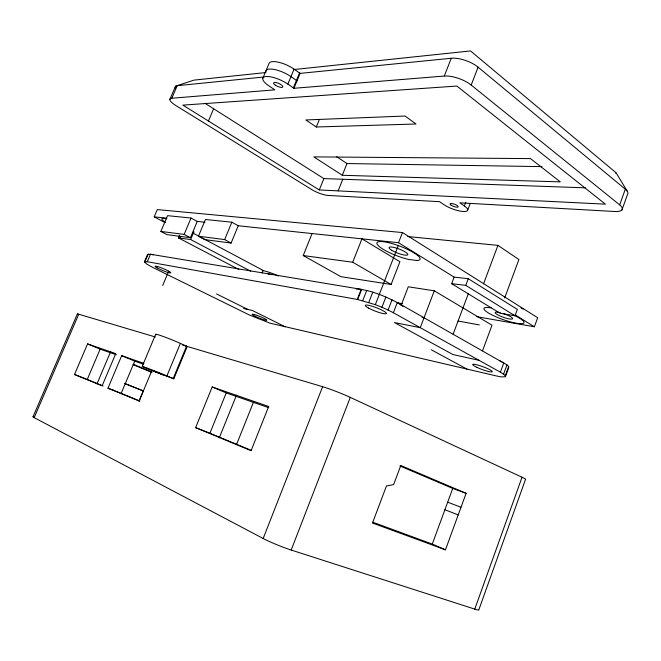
<?xml version="1.0" encoding="UTF-8"?>
<svg xmlns="http://www.w3.org/2000/svg" width="661" height="661" viewBox="0 0 661 661"><rect width="100%" height="100%" fill="white"/><g stroke="black" fill="none" stroke-linecap="round" stroke-linejoin="round"><path stroke-width="0.99" d="M33.901 416.843A14.897 0.835 21.1 0 0 34.174 417.636L263.177 538.5A21.21 1.776 22 0 0 291.187 550.043L474.763 609.112L522.041 477.242L350.28 397.385A20.764 1.454 21.5 0 0 322.626 386.702L182.419 345.034M263.392 77.064L177.214 85.69L171.802 98.233A14.228 3.735 24.7 0 0 175.942 105.595L311.736 189.575A12.584 3.082 22.2 0 0 328.112 195.441L439.557 201.679L444.076 204.745A14.385 3.983 20.1 0 0 463.171 211.47A14.385 3.983 20.1 0 0 464.386 205.951L459.849 202.82L614.581 211.487A17.607 5.561 17.1 0 0 619.688 204.877L625.314 189.186L478.101 67.182A19.797 7.982 20.3 0 0 451.248 58.259L300.094 73.388L294.062 69.132A16.69 5.594 24 0 0 278.661 62.25A16.69 5.594 24 0 0 269.068 63.365L262.88 78.147M621.976 209.901L627.537 194.367A17.574 5.809 16.9 0 0 625.314 189.186M476.556 316.66L534.377 326.782L537.682 317.726L402.475 232.565L157.301 209.587L154.203 216.858L164.895 222.509M144.395 261.872L147.271 261.731L357.279 299.425L361.237 289.328L150.46 254.229L147.552 254.444L144.395 261.872L146.816 264.127L153.451 267.779L249.296 314.958L269.878 323.122L496.494 375.969L501.121 376.91L505.417 376.712L505.285 375.704L503.575 374.159L506.979 364.88L397.294 302.556C384.942 296.211 371.763 290.543 357.857 288.981A26.498 4.462 21.1 0 0 356.172 289.121M505.285 375.704L508.664 366.475L506.979 364.88M505.417 376.712L508.78 367.524L508.664 366.475M445.456 549.812L466.104 493.321L400.814 465.493L393.634 484.579L386.445 485.992L372.474 523.033L445.456 549.812L432.277 544.077L372.953 522.264M454.14 277.124L451.661 283.668L500.104 313.289L514.993 315.776L517.34 309.398L468.261 278.702L454.14 277.124L398.525 242.711L238.249 225.748L231.854 222.195L205.447 219.51L198.449 236.233L204.786 239.604L231.102 243.066L238.249 225.748M432.277 544.077L452.735 488.429L399.905 465.955M503.575 374.159L500.385 372.184L503.806 362.872A24.424 3.644 20.2 0 0 499.352 360.567M504.657 297.987L518.902 259.525L497.94 245.371L407.73 236.564M482.522 350.817L492.015 325.195L434.294 290.823L408.267 286.791L401.095 305.44M483.555 283.825L497.94 245.371M453.132 334.177L468.294 293.831M451.661 283.668L465.757 285.354L468.261 278.702M464.386 205.951L465.807 202.2M434.294 290.823L420.256 327.674L394.501 322.56L452.934 354.56L479.002 360.311M467.699 210.14L470.169 203.638M500.385 372.184L393.369 312.736L397.294 302.556A26.498 4.462 21.1 0 1 403.293 306.679M303.234 255.543L340.869 276.67L391.105 284.461L399.913 261.731L361.955 238.836L352.726 262.243L303.234 255.543L312.066 233.564M291.187 550.043L350.28 397.385M619.688 204.877L471.177 85.062L478.101 67.182M393.369 312.736L388.09 310.034L392.039 299.821M398.525 242.711L402.475 232.565M357.279 299.425L375.332 304.655L398.393 245.322M388.09 310.034L381.934 307.274L385.892 297.053M362.757 300.615L366.723 290.46M368.78 302.383L372.754 292.195M263.177 538.5L322.626 386.702M171.802 98.233L274.786 89.846L268.771 85.765A16.732 5.354 23.9 0 1 266.053 76.536A16.732 5.354 23.9 0 1 287.865 84.096L293.938 88.293L444.283 76.048L451.248 58.259M357.684 299.474L361.641 289.369M342.291 175.272L560.28 181.874L530.51 158.607L313.818 156.88L342.291 175.272L346.992 163.548L542.028 166.622M236.688 444.118L253.56 402.004M338.135 190.889L342.795 179.255L585.439 187.84M219.295 437.789L236.481 395.187M319.28 189.947L605.385 204.166L456.875 86.054L182.866 105.116L319.28 189.947L323.865 178.594L342.795 179.255M195.623 427.65L251.089 450.678L268.688 406.482L212.198 386.966L195.623 427.65L209.917 433.219L226.236 392.923L268.738 407.68M316.313 126.995L416 124.004L405.127 116.039L305.828 119.955L316.313 126.995L319.37 119.501M262.087 273.001L263.136 270.423L193.285 233.25L190.641 239.555L178.503 237.927L179.618 235.275M180.379 343.406L187.228 346.463L173.851 378.819L150.179 370.003A17.442 0.438 21.9 0 1 144.544 367.103A17.442 0.438 21.9 0 1 166.911 375.911L180.379 343.406A17.368 1.008 22.1 0 0 162.325 336.143A17.368 1.008 22.1 0 0 156.128 334.788M287.865 84.096L294.062 69.132M198.449 236.233L224.649 239.579L231.854 222.195M173.182 378.538L186.559 346.166M293.344 87.88L299.507 72.974M293.938 88.293L300.094 73.388M139 401.227L143.297 390.915L124.375 383.33M151.906 370.49L139.198 400.979L107.974 388.189L121.69 355.684L143.858 363.352M107.974 388.189L121.178 393.378L134.712 361.154L143.495 364.203M197.251 221.41L191.037 218.039L167.555 215.651L160.863 231.433L167.01 234.63L190.418 237.712L197.251 221.41L204.976 222.228M142.214 366.409L155.649 334.309M180.098 238.142L180.841 236.365M162.68 285.486L168.695 271.175M160.863 231.433L184.155 234.407L191.037 218.039M147.271 261.731L150.46 254.229L153.162 254.84M96.977 383.901L110.635 351.685M208.438 121.021L213.635 108.768L205.092 103.364M74.503 374.473L102.141 385.793L115.749 353.635L87.583 343.902L74.503 374.473L87.244 379.488L100.15 349.157L116.328 354.767M145.056 261.492L148.221 254.022M33.05 416.744L77.329 314.025M169.844 99.439L175.215 86.971M34.174 417.636L78.742 314.223L155.385 336.994M175.785 86.112L193.896 80.138L264.937 72.644M293.368 69.603L470.541 50.93L616.06 172.769L627.198 191.128M615.688 173.306L616.531 173.265M154.203 216.858L166.489 218.155M491.148 307.819L487.587 307.439A21.259 4.09 19.7 0 0 493.205 315.52A21.259 4.09 19.7 0 0 521.372 323.692A21.259 4.09 19.7 0 0 513.242 314.884M397.435 302.804L402.508 303.696M458.073 321.023L479.308 324.915M422.065 317.338L424.056 317.71M262.136 270.432L264.921 271.043A16.004 2.429 22.1 0 1 278.38 275.934M243.562 308.522L252.312 310.455L285.205 326.798M452.735 488.429L466.104 493.321M447.687 502.178L461.006 507.268M143.297 390.915L125.582 383.876M444.911 509.714L458.205 514.927M375.332 304.655L381.934 307.274M87.244 379.488L103.124 385.991M112.469 389.808L114.336 390.577M121.178 393.378L139.785 400.996M209.917 433.219L251.684 450.538M133.539 364.418L151.485 371.895M133.035 364.608L152.022 372.523M166.911 375.911L173.851 378.819M87.583 343.902L100.15 349.157M121.69 355.684L134.712 361.154M212.198 386.966L226.236 392.923M216.494 293.905L247.916 309.488M178.503 237.927L238.811 269.465M190.641 239.555L250.676 271.167M184.155 234.407L190.418 237.712M224.649 239.579L231.102 243.066M431.261 349.776L466.955 369.094M323.865 178.594L213.635 108.768M352.726 262.243L391.105 284.461M465.757 285.354L514.993 315.776M515.382 315.024L534.377 326.782M336.697 156.764L346.992 163.548M297.02 80.832L290.964 76.61A16.707 5.47 23.9 0 0 273.72 69.355A16.707 5.47 23.9 0 0 265.978 72.297M444.283 76.048A19.855 7.643 20.3 0 1 471.177 85.062M175.537 88.219A14.195 3.908 24.8 0 1 177.214 85.69M474.763 609.112A18.64 1.264 22.6 0 0 478.837 609.797L525.512 479.399A18.285 1.049 20.9 0 0 522.041 477.242M78.015 314.496A14.674 0.694 22.2 0 1 78.742 314.223M165.357 222.286A17.384 2.776 23.1 0 1 166.894 218.849M193.59 231.457A17.384 2.776 23.1 0 1 193.136 232.821M503.31 313.521A9.237 1.776 19.7 0 1 512.143 319.048A9.237 1.776 19.7 0 1 498.014 314.966A9.237 1.776 19.7 0 1 500.352 312.661M268.027 273.935A6.957 1.058 22.1 0 1 271.547 274.712M520.975 307.877A21.235 4.272 19.6 0 1 523.14 309.141M416.951 260.492L408.977 259.509A23.077 5.032 20.9 0 1 377.109 244.116A23.077 5.032 20.9 0 1 402.698 247.28A23.077 5.032 20.9 0 1 416.951 260.492M153.757 371.003L163.284 374.87L153.757 371.003M451.066 205.15A4.313 1.19 20.1 0 0 457.982 207.033A4.313 1.19 20.1 0 0 453.314 203.828A4.313 1.19 20.1 0 0 451.066 205.15M275.315 85.17A5.015 1.603 23.9 0 0 282.784 86.979A5.015 1.603 23.9 0 0 276.496 82.658A5.015 1.603 23.9 0 0 275.315 85.17M157.169 267.912A8.568 1 22.7 0 0 170.513 272.976A8.568 1 22.7 0 0 161.127 267.755A8.568 1 22.7 0 0 157.169 267.912M255.022 316.247A7.891 0.868 22 0 0 266.747 320.288A7.891 0.868 22 0 0 256.675 315.289A7.891 0.868 22 0 0 255.022 316.247M391.692 250.279A10.031 2.181 20.9 0 0 407.473 254.997A10.031 2.181 20.9 0 0 396.113 247.999A10.031 2.181 20.9 0 0 391.692 250.279M476.779 367.301A10.452 1.462 20.3 0 0 492.263 371.771A10.452 1.462 20.3 0 0 478.424 365.211A10.452 1.462 20.3 0 0 476.779 367.301M368.408 308.009A11.344 1.793 21.1 0 0 386.107 313.768A11.344 1.793 21.1 0 0 373.011 306.522A11.344 1.793 21.1 0 0 368.408 308.009"/></g></svg>
